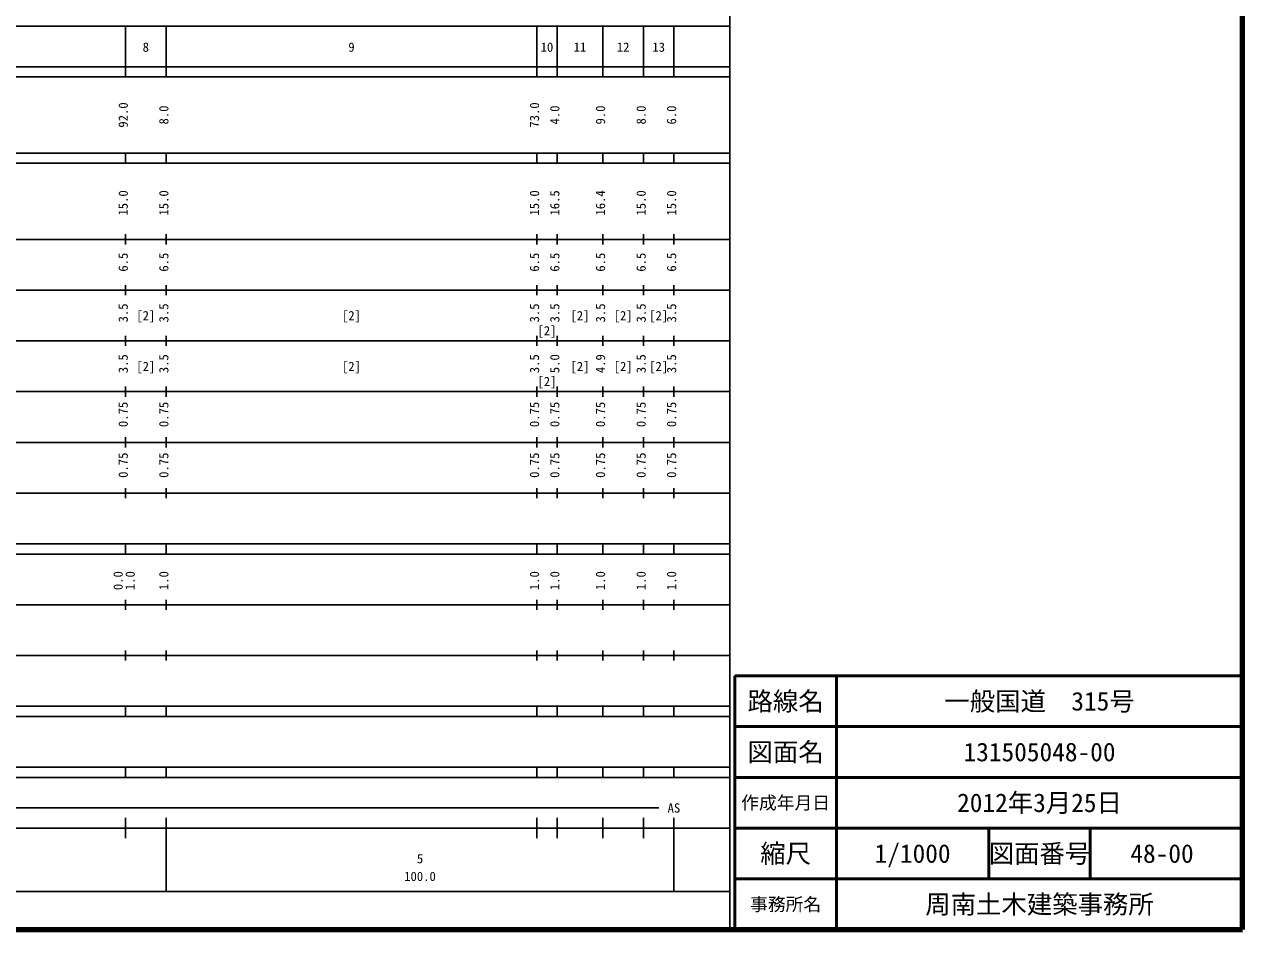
# Model space of a CAD drawing. Units: millimetres on the paper, enlarged 1000 times. Extents: x 40000 to 680000, y 20000 to 380000.
# Drawn here: x 440082 to 680000, y 20000 to 198357 of the extents above; entities that cross this region are included whole.
import ezdxf
from ezdxf.enums import TextEntityAlignment as Align

# ---------------------------------------------------------------- set-up
doc = ezdxf.new("R2010")
doc.units = ezdxf.units.MM
doc.header["$LTSCALE"] = 1000
for name, color, linetype, lineweight in [('M-TTL', 2, 'Continuous', 140), ('M-TTL-BAND', 7, 'Continuous', 25), ('M-TTL-FRAM', 2, 'Continuous', 50), ('M-TTL-LINE', 7, 'Continuous', 50)]:
    doc.layers.add(name, color=color, linetype=linetype, lineweight=lineweight)
doc.layers.add('M-TTL-TXT', color=7, linetype='Continuous')
doc.styles.add('ＭＳ ゴシック', font='')
doc.styles.get('ＭＳ ゴシック').set_extended_font_data('MS Gothic')

msp = doc.modelspace()

# ---------------------------------------------------------------- linework, layer by layer
at = {"layer": 'M-TTL'}
for p, q in [((680000, 20000), (680000, 380000)), ((40000, 20000), (680000, 20000))]:
    msp.add_line(p, q, dxfattribs=at)
at = {"layer": 'M-TTL-BAND'}
for p, q in [((579000, 20000), (579000, 370000)), ((68000, 198000), (579000, 198000)), ((460000, 188000), (460000, 198000)), ((468000, 188000), (468000, 198000)), ((541000, 188000), (541000, 198000)), ((545000, 188000), (545000, 198000)), ((554000, 188000), (554000, 198000)), ((562000, 188000), (562000, 198000)), ((568000, 188000), (568000, 198000)), ((40000, 190000), (579000, 190000)), ((40000, 188000), (579000, 188000)), ((40000, 173000), (579000, 173000)), ((460000, 171000), (460000, 173000)), ((468000, 171000), (468000, 173000)), ((541000, 171000), (541000, 173000)), ((545000, 171000), (545000, 173000)), ((554000, 171000), (554000, 173000)), ((562000, 171000), (562000, 173000)), ((568000, 171000), (568000, 173000)), ((40000, 171000), (579000, 171000)), ((40000, 156000), (579000, 156000)), ((460000, 155000), (460000, 157000)), ((468000, 155000), (468000, 157000)), ((541000, 155000), (541000, 157000)), ((545000, 155000), (545000, 157000)), ((554000, 155000), (554000, 157000)), ((562000, 155000), (562000, 157000)), ((568000, 155000), (568000, 157000)), ((460000, 145000), (460000, 147000)), ((468000, 145000), (468000, 147000)), ((541000, 145000), (541000, 147000)), ((545000, 145000), (545000, 147000)), ((554000, 145000), (554000, 147000)), ((562000, 145000), (562000, 147000)), ((568000, 145000), (568000, 147000)), ((46000, 146000), (579000, 146000)), ((460000, 135000), (460000, 137000)), ((468000, 135000), (468000, 137000)), ((541000, 135000), (541000, 137000)), ((545000, 135000), (545000, 137000)), ((554000, 135000), (554000, 137000)), ((562000, 135000), (562000, 137000)), ((568000, 135000), (568000, 137000)), ((52000, 136000), (579000, 136000)), ((46000, 126000), (579000, 126000)), ((460000, 125000), (460000, 127000)), ((468000, 125000), (468000, 127000)), ((541000, 125000), (541000, 127000)), ((545000, 125000), (545000, 127000)), ((554000, 125000), (554000, 127000)), ((562000, 125000), (562000, 127000)), ((568000, 125000), (568000, 127000)), ((52000, 116000), (579000, 116000)), ((460000, 115000), (460000, 117000)), ((468000, 115000), (468000, 117000)), ((541000, 115000), (541000, 117000)), ((545000, 115000), (545000, 117000)), ((554000, 115000), (554000, 117000)), ((562000, 115000), (562000, 117000)), ((568000, 115000), (568000, 117000)), ((46000, 106000), (579000, 106000)), ((460000, 105000), (460000, 107000)), ((468000, 105000), (468000, 107000)), ((541000, 105000), (541000, 107000)), ((545000, 105000), (545000, 107000)), ((554000, 105000), (554000, 107000)), ((562000, 105000), (562000, 107000)), ((568000, 105000), (568000, 107000)), ((40000, 96000), (579000, 96000)), ((460000, 94000), (460000, 96000)), ((468000, 94000), (468000, 96000)), ((541000, 94000), (541000, 96000)), ((545000, 94000), (545000, 96000)), ((554000, 94000), (554000, 96000)), ((562000, 94000), (562000, 96000)), ((568000, 94000), (568000, 96000)), ((40000, 94000), (579000, 94000)), ((49000, 84000), (579000, 84000)), ((460000, 83000), (460000, 85000)), ((468000, 83000), (468000, 85000)), ((541000, 83000), (541000, 85000)), ((545000, 83000), (545000, 85000)), ((554000, 83000), (554000, 85000)), ((562000, 83000), (562000, 85000)), ((568000, 83000), (568000, 85000)), ((460000, 73000), (460000, 75000)), ((468000, 73000), (468000, 75000)), ((541000, 73000), (541000, 75000)), ((545000, 73000), (545000, 75000)), ((554000, 73000), (554000, 75000)), ((562000, 73000), (562000, 75000)), ((568000, 73000), (568000, 75000)), ((40000, 74000), (579000, 74000)), ((40000, 64000), (579000, 64000)), ((460000, 62000), (460000, 64000)), ((468000, 62000), (468000, 64000)), ((541000, 62000), (541000, 64000)), ((545000, 62000), (545000, 64000)), ((554000, 62000), (554000, 64000)), ((562000, 62000), (562000, 64000)), ((568000, 62000), (568000, 64000)), ((40000, 62000), (579000, 62000)), ((40000, 52000), (579000, 52000)), ((460000, 50000), (460000, 52000)), ((468000, 50000), (468000, 52000)), ((541000, 50000), (541000, 52000)), ((545000, 50000), (545000, 52000)), ((554000, 50000), (554000, 52000)), ((562000, 50000), (562000, 52000)), ((568000, 50000), (568000, 52000)), ((40000, 50000), (579000, 50000)), ((71000, 44000), (565000, 44000)), ((460000, 38000), (460000, 42000)), ((468000, 27500), (468000, 42000)), ((541000, 38000), (541000, 42000)), ((545000, 38000), (545000, 42000)), ((554000, 38000), (554000, 42000)), ((562000, 38000), (562000, 42000)), ((568000, 27500), (568000, 42000)), ((40000, 40000), (579000, 40000)), ((68000, 27500), (579000, 27500))]:
    msp.add_line(p, q, dxfattribs=at)
at = {"layer": 'M-TTL-FRAM'}
for p, q in [((680000, 70000), (580000, 70000)), ((580000, 70000), (580000, 20000))]:
    msp.add_line(p, q, dxfattribs=at)
at = {"layer": 'M-TTL-LINE'}
for p, q in [((600000, 70000), (600000, 20000)), ((680000, 60000), (580000, 60000)), ((680000, 50000), (580000, 50000)), ((680000, 40000), (580000, 40000)), ((630000, 40000), (630000, 30000)), ((650000, 40000), (650000, 30000)), ((680000, 30000), (580000, 30000))]:
    msp.add_line(p, q, dxfattribs=at)

# ---------------------------------------------------------------- texts
at = {"layer": 'M-TTL-BAND', "style": 'ＭＳ ゴシック'}
for s, p in [('8', (464000, 192405)), ('9', (504500, 192405)), ('10', (543000, 192405)), ('11', (549500, 192405)), ('12', (558000, 192405)), ('13', (565000, 192405)), ('[2]', (464000, 139500)), ('[2]', (504500, 139500)), ('[2]', (549500, 139500)), ('[2]', (558000, 139500)), ('[2]', (565000, 139500)), ('[2]', (543000, 136535)), ('[2]', (464000, 129500)), ('[2]', (504500, 129500)), ('[2]', (549500, 129500)), ('[2]', (558000, 129500)), ('[2]', (565000, 129500)), ('[2]', (543000, 126535)), ('AS', (568000, 42500)), ('5', (518000, 32523)), ('100.0', (518000, 29033))]:
    msp.add_text(s, height=1833, dxfattribs=at).set_placement(p, align=Align.BOTTOM_CENTER)
for s, p in [('92.0', (461000, 180500)), ('73.0', (542000, 180500)), ('8.0', (469000, 180500)), ('4.0', (546000, 180500)), ('9.0', (555000, 180500)), ('8.0', (563000, 180500)), ('6.0', (569000, 180500)), ('16.4', (555000, 163174)), ('15.0', (461000, 163174)), ('15.0', (469000, 163174)), ('15.0', (542000, 163174)), ('16.5', (546000, 163174)), ('15.0', (563000, 163174)), ('15.0', (569000, 163174)), ('6.5', (461000, 151500)), ('6.5', (469000, 151500)), ('6.5', (542000, 151500)), ('6.5', (546000, 151500)), ('6.5', (555000, 151500)), ('6.5', (563000, 151500)), ('6.5', (569000, 151500)), ('3.5', (461000, 141500)), ('3.5', (469000, 141500)), ('3.5', (542000, 141500)), ('3.5', (546000, 141500)), ('3.5', (555000, 141500)), ('3.5', (563000, 141500)), ('3.5', (569000, 141500)), ('3.5', (461000, 131500)), ('3.5', (469000, 131500)), ('3.5', (542000, 131500)), ('5.0', (546000, 131500)), ('4.9', (555000, 131500)), ('3.5', (563000, 131500)), ('3.5', (569000, 131500)), ('0.75', (461000, 121500)), ('0.75', (469000, 121500)), ('0.75', (542000, 121500)), ('0.75', (546000, 121500)), ('0.75', (555000, 121500)), ('0.75', (563000, 121500)), ('0.75', (569000, 121500)), ('0.75', (461000, 111500)), ('0.75', (469000, 111500)), ('0.75', (542000, 111500)), ('0.75', (546000, 111500)), ('0.75', (555000, 111500)), ('0.75', (563000, 111500)), ('0.75', (569000, 111500)), ('0.0', (460000, 88764)), ('1.0', (462370, 88764)), ('1.0', (469000, 88764)), ('1.0', (542000, 88764)), ('1.0', (546000, 88764)), ('1.0', (555000, 88764)), ('1.0', (563000, 88764)), ('1.0', (569000, 88764))]:
    msp.add_text(s, height=1833, rotation=90, dxfattribs=at).set_placement(p, align=Align.BOTTOM_CENTER)
at = {"layer": 'M-TTL-TXT', "style": 'ＭＳ ゴシック'}
for s, height, p in [('路線名', 3666, (590000, 65000)), ('路線名', 3666, (590000, 65000)), ('一般国道\u3000315号', 3666, (640000, 65000)), ('図面名', 3666, (590000, 55000)), ('図面名', 3666, (590000, 55000)), ('131505048-00', 3666, (640000, 55000)), ('作成年月日', 2566, (590000, 45000)), ('作成年月日', 2566, (590000, 45000)), ('2012年3月25日', 3666, (640000, 45000)), ('縮尺', 3666, (590000, 35000)), ('縮尺', 3666, (590000, 35000)), ('1/1000', 3666, (615000, 35000)), ('図面番号', 3666, (640000, 35000)), ('図面番号', 3666, (640000, 35000)), ('48-00', 3666, (664125, 35000)), ('事務所名', 2566, (590000, 25000)), ('事務所名', 2566, (590000, 25000)), ('周南土木建築事務所', 3666, (640000, 25000))]:
    msp.add_text(s, height=height, dxfattribs=at).set_placement(p, align=Align.MIDDLE_CENTER)

doc.saveas('drawing.dxf')
